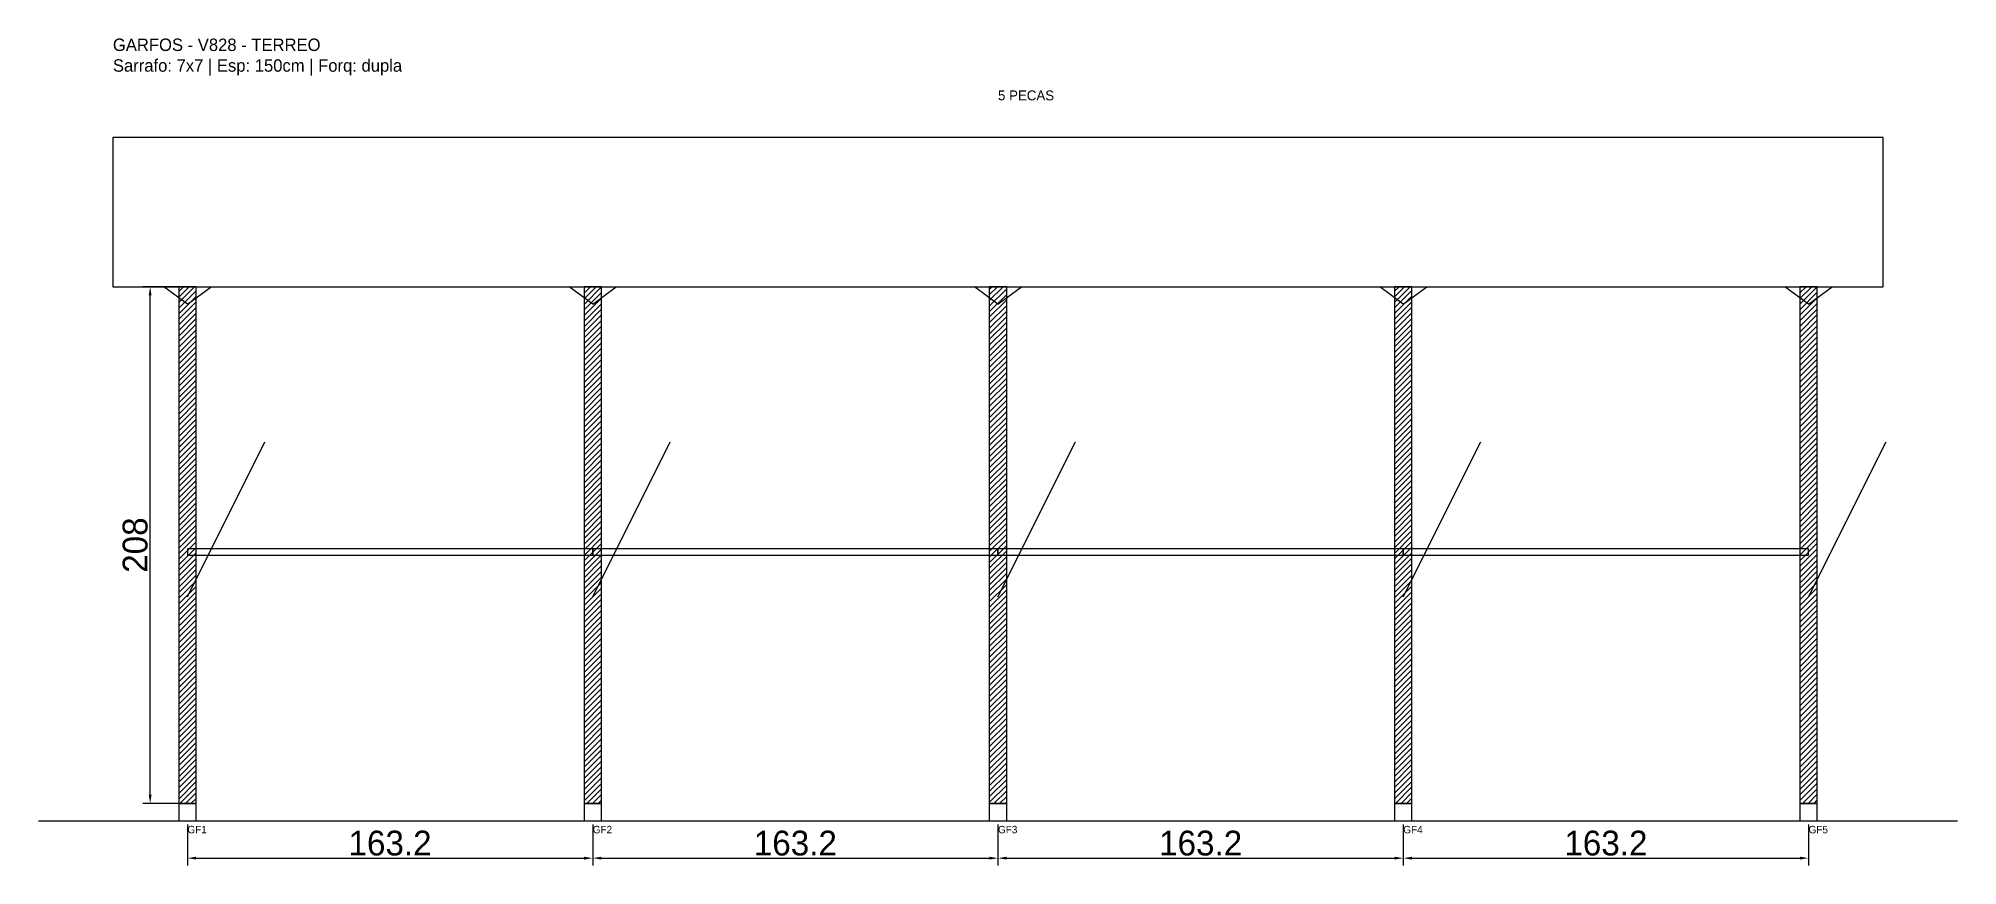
# Model space of a CAD drawing. Header units: metres. Extents: x -30 to 743, y -25 to 308.
import ezdxf

# ---------------------------------------------------------------- set-up
doc = ezdxf.new("R2010")
doc.units = ezdxf.units.M
for name, color, linetype in [('BARRA_ANCORAGEM', 1, 'Continuous'), ('COTA', 241, 'Continuous'), ('GARFOS OK', 3, 'Continuous'), ('NOME DA VIGA', 6, 'Continuous'), ('SARR_7x7', 40, 'Continuous'), ('TIRAS REESCORAMENTO', 252, 'Continuous'), ('VIGAS', 3, 'Continuous')]:
    doc.layers.add(name, color=color, linetype=linetype)
doc.dimstyles.new('EZ DXF', dxfattribs={"dimtxt": 10, "dimasz": 3.5, "dimexe": 3, "dimexo": 1.5, "dimgap": 1, "dimtad": 1, "dimdec": 1, "dimdsep": 46, "dimcen": 2.5, "dimazin": 3, "dimtfac": 1, "dimtmove": 0, "dimatfit": 3})

msp = doc.modelspace()

# ---------------------------------------------------------------- hatches: boundary and pattern name
at = {"layer": 'COTA'}
h = msp.add_hatch(dxfattribs=at)
h.set_pattern_fill('ANSI31', scale=0.5)
h.paths.add_polyline_path([(26.5, 0), (33.5, 0), (33.5, 208), (26.5, 208)])
h = msp.add_hatch(dxfattribs=at)
h.set_pattern_fill('ANSI31', scale=0.5)
h.paths.add_polyline_path([(189.672225, 0), (196.672225, 0), (196.672225, 208), (189.672225, 208)])
h = msp.add_hatch(dxfattribs=at)
h.set_pattern_fill('ANSI31', scale=0.5)
h.paths.add_polyline_path([(352.84445, 0), (359.84445, 0), (359.84445, 208), (352.84445, 208)])
h = msp.add_hatch(dxfattribs=at)
h.set_pattern_fill('ANSI31', scale=0.5)
h.paths.add_polyline_path([(516.016675, 0), (523.016675, 0), (523.016675, 208), (516.016675, 208)])
h = msp.add_hatch(dxfattribs=at)
h.set_pattern_fill('ANSI31', scale=0.5)
h.paths.add_polyline_path([(679.1889, 0), (686.1889, 0), (686.1889, 208), (679.1889, 208)])

# ---------------------------------------------------------------- linework, layer by layer
at = {"layer": 'BARRA_ANCORAGEM'}
for p, q in [((30, 83.2), (61.2, 145.6)), ((193.172225, 83.2), (224.372225, 145.6)), ((356.34445, 83.2), (387.54445, 145.6)), ((519.516675, 83.2), (550.716675, 145.6)), ((682.6889, 83.2), (713.8889, 145.6))]:
    msp.add_line(p, q, dxfattribs=at)
at = {"layer": 'GARFOS OK'}
for p, q in [((30, 201), (20.5, 208)), ((20.5, 208), (39.5, 208)), ((30, 201), (39.5, 208)), ((193.172225, 201), (183.672225, 208)), ((183.672225, 208), (202.672225, 208)), ((193.172225, 201), (202.672225, 208)), ((356.34445, 201), (346.84445, 208)), ((346.84445, 208), (365.84445, 208)), ((356.34445, 201), (365.84445, 208)), ((519.516675, 201), (510.016675, 208)), ((510.016675, 208), (529.016675, 208)), ((519.516675, 201), (529.016675, 208)), ((682.6889, 201), (673.1889, 208)), ((673.1889, 208), (692.1889, 208)), ((682.6889, 201), (692.1889, 208))]:
    msp.add_line(p, q, dxfattribs=at)
at = {"layer": 'GARFOS OK', "linetype": 'CONTINUOUS'}
msp.add_line((-30, -7), (742.6889, -7), dxfattribs=at)
at = {"layer": 'GARFOS OK'}
for points in [[(26.5, 0), (33.5, 0), (33.5, 208), (26.5, 208), (26.5, 0)], [(189.672225, 0), (196.672225, 0), (196.672225, 208), (189.672225, 208), (189.672225, 0)], [(352.84445, 0), (359.84445, 0), (359.84445, 208), (352.84445, 208), (352.84445, 0)], [(516.016675, 0), (523.016675, 0), (523.016675, 208), (516.016675, 208), (516.016675, 0)], [(679.1889, 0), (686.1889, 0), (686.1889, 208), (679.1889, 208), (679.1889, 0)]]:
    msp.add_lwpolyline(points, dxfattribs=at)
at = {"layer": 'SARR_7x7'}
for points in [[(26.5, -7), (33.5, -7), (33.5, 0), (26.5, 0), (26.5, -7)], [(189.672225, -7), (196.672225, -7), (196.672225, 0), (189.672225, 0), (189.672225, -7)], [(352.84445, -7), (359.84445, -7), (359.84445, 0), (352.84445, 0), (352.84445, -7)], [(516.016675, -7), (523.016675, -7), (523.016675, 0), (516.016675, 0), (516.016675, -7)], [(679.1889, -7), (686.1889, -7), (686.1889, 0), (679.1889, 0), (679.1889, -7)]]:
    msp.add_lwpolyline(points, dxfattribs=at)
at = {"layer": 'TIRAS REESCORAMENTO'}
for points in [[(30, 100), (193.172225, 100), (193.172225, 102.5), (30, 102.5), (30, 100)], [(193.172225, 100), (356.34445, 100), (356.34445, 102.5), (193.172225, 102.5), (193.172225, 100)], [(356.34445, 100), (519.516675, 100), (519.516675, 102.5), (356.34445, 102.5), (356.34445, 100)], [(519.516675, 100), (682.6889, 100), (682.6889, 102.5), (519.516675, 102.5), (519.516675, 100)]]:
    msp.add_lwpolyline(points, dxfattribs=at)
at = {"layer": 'VIGAS'}
msp.add_lwpolyline([(0, 208), (712.6889, 208), (712.6889, 268), (0, 268), (0, 208)], dxfattribs=at)

# ---------------------------------------------------------------- texts
at = {"layer": 'NOME DA VIGA'}
for s, height, p in [('5 PECAS', 4, (356.34445, 283)), ('GF1', 3, (30, -12)), ('GF2', 3, (193.172225, -12)), ('GF3', 3, (356.34445, -12)), ('GF4', 3, (519.516675, -12)), ('GF5', 3, (682.6889, -12))]:
    msp.add_text(s, height=height, dxfattribs=at).set_placement(p)
at = {"layer": 'NOME DA VIGA', "insert": (0, 293), "char_height": 5, "attachment_point": 7}
msp.add_mtext('GARFOS - V828 - TERREO\\PSarrafo: 7x7 | Esp: 150cm | Forq: dupla', dxfattribs=at)

# ---------------------------------------------------------------- dimensions: what is measured, and where the dimension line sits
at = {"layer": 'COTA'}
msp.add_linear_dim(base=(15, 0), p1=(30, 0), p2=(30, 208), angle=90, dimstyle='EZ DXF', dxfattribs=at).render()
for base, p1, p2 in [((30, -22), (30, -7), (193.172225, -7)), ((193.172225, -22), (193.172225, -7), (356.34445, -7)), ((356.34445, -22), (356.34445, -7), (519.516675, -7)), ((519.516675, -22), (519.516675, -7), (682.6889, -7))]:
    msp.add_linear_dim(base=base, p1=p1, p2=p2, dimstyle='EZ DXF', dxfattribs=at).render()

doc.saveas('drawing.dxf')
